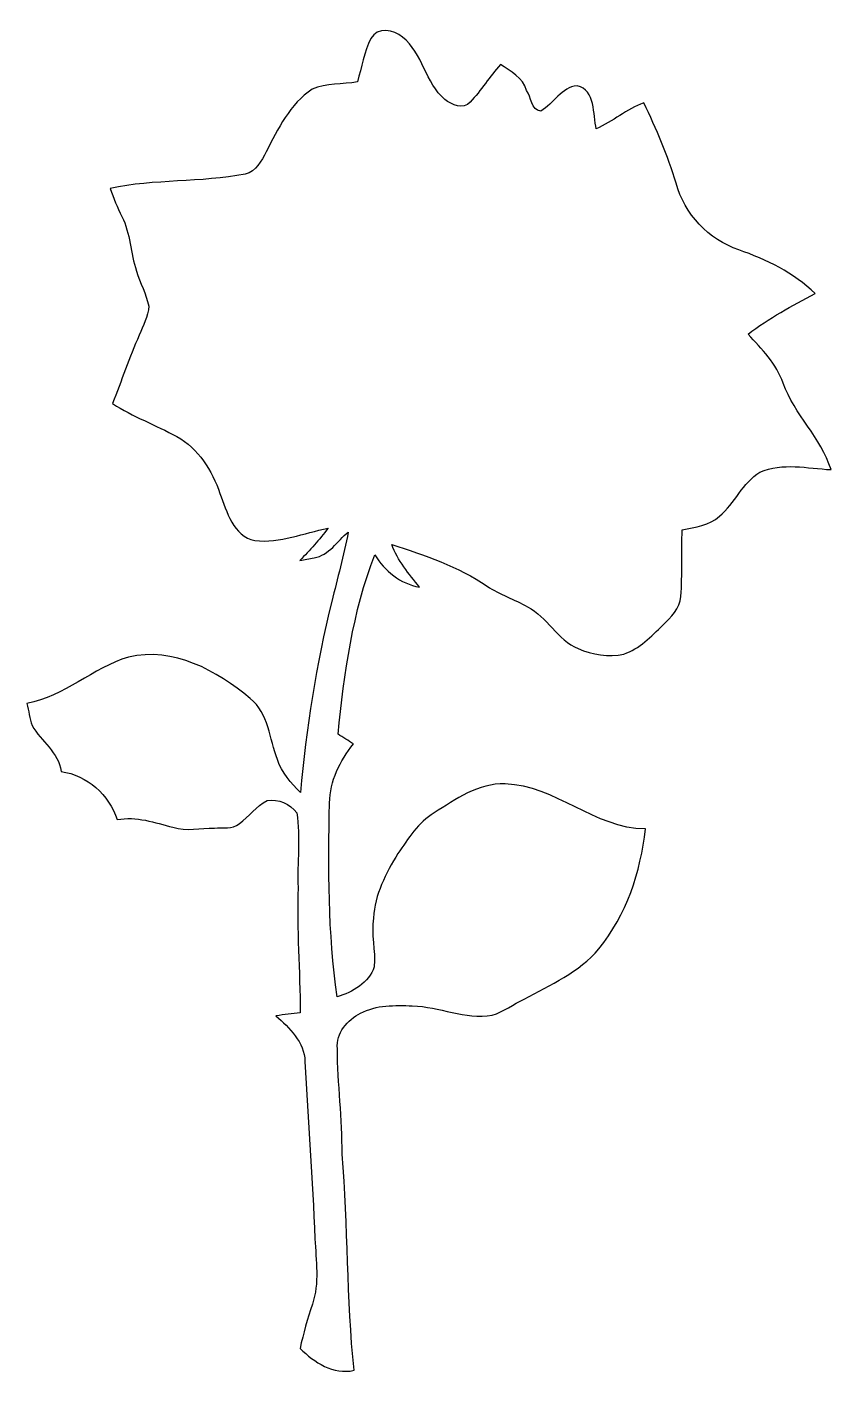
# Model space of a CAD drawing. Header units: centimetres. Extents: x -3.5 to 3.5, y -5.9 to 5.9.
import ezdxf

# ---------------------------------------------------------------- set-up
doc = ezdxf.new("R2010")
doc.units = ezdxf.units.CM
doc.header["$MEASUREMENT"] = 0
doc.layers.add('Camada 1', color=7, linetype='Continuous')

msp = doc.modelspace()

# ---------------------------------------------------------------- linework, layer by layer
at = {"layer": 'Camada 1', "color": 153}
msp.add_open_spline([(-0.50375, 5.79437), (-0.44379, 5.89421), (-0.30302, 5.87199), (-0.22542, 5.80602), (-0.22542, 5.80602), (-0.04797, 5.66384), (-0.02786, 5.40666), (0.14427, 5.25992), (0.14427, 5.25992), (0.20355, 5.2137), (0.30514, 5.1689), (0.36512, 5.23804), (0.36512, 5.23804), (0.46389, 5.33858), (0.53481, 5.4624), (0.62934, 5.56682), (0.62934, 5.56682), (0.71931, 5.50757), (0.8262, 5.45182), (0.85831, 5.34034), (0.85831, 5.34034), (0.89817, 5.2825), (0.89817, 5.16536), (0.98319, 5.15972), (0.98319, 5.15972), (1.09536, 5.22145), (1.16451, 5.36963), (1.29928, 5.38127), (1.29928, 5.38127), (1.46473, 5.3407), (1.43615, 5.13186), (1.46719, 5.00308), (1.46719, 5.00308), (1.61042, 5.07012), (1.73355, 5.17455), (1.8817, 5.23168), (1.8817, 5.23168), (1.99214, 5.0045), (2.09267, 4.77166), (2.16464, 4.52895), (2.16464, 4.52895), (2.23801, 4.26225), (2.44897, 4.03542), (2.71215, 3.94757), (2.71215, 3.94757), (2.95592, 3.86221), (3.19334, 3.74614), (3.38101, 3.56551), (3.38101, 3.56551), (3.17853, 3.45863), (2.97497, 3.35104), (2.79364, 3.20957), (2.79364, 3.20957), (2.91465, 3.08222), (3.04095, 2.95168), (3.1002, 2.782), (3.1002, 2.782), (3.19899, 2.50754), (3.43181, 2.30786), (3.51861, 2.02742), (3.51861, 2.02742), (3.31257, 2.03729), (3.09457, 2.09232), (2.89736, 2.00518), (2.89736, 2.00518), (2.7446, 1.9124), (2.67794, 1.73319), (2.54387, 1.61995), (2.54387, 1.61995), (2.45638, 1.53704), (2.33009, 1.52717), (2.21862, 1.50035), (2.21862, 1.50035), (2.20768, 1.30703), (2.22144, 1.113), (2.20627, 0.91968), (2.20627, 0.91968), (2.20203, 0.81314), (2.11596, 0.73942), (2.04786, 0.66781), (2.04786, 0.66781), (1.94697, 0.57009), (1.84572, 0.46036), (1.7078, 0.41663), (1.7078, 0.41663), (1.5748, 0.38381), (1.43333, 0.41205), (1.3088, 0.46355), (1.3088, 0.46355), (1.12606, 0.53974), (1.03998, 0.73907), (0.86747, 0.83007), (0.86747, 0.83007), (0.75106, 0.89288), (0.62512, 0.93768), (0.51328, 1.00929), (0.51328, 1.00929), (0.2607, 1.18109), (-0.0321, 1.27916), (-0.31962, 1.37371), (-0.31962, 1.37371), (-0.27057, 1.23048), (-0.16791, 1.11831), (-0.07725, 1.00047), (-0.07725, 1.00047), (-0.24659, 1.03082), (-0.37923, 1.14087), (-0.46884, 1.28376), (-0.46884, 1.28376), (-0.6618, 0.78317), (-0.73554, 0.24694), (-0.78916, -0.28363), (-0.78916, -0.28363), (-0.74436, -0.31221), (-0.69919, -0.34079), (-0.65405, -0.369), (-0.65405, -0.369), (-0.77257, -0.51611), (-0.86147, -0.6932), (-0.86289, -0.88547), (-0.86289, -0.88547), (-0.8777, -1.45026), (-0.87595, -2.01824), (-0.79728, -2.57844), (-0.79728, -2.57844), (-0.66145, -2.53965), (-0.52, -2.45497), (-0.47237, -2.31527), (-0.47237, -2.31527), (-0.46036, -2.17346), (-0.502, -2.03164), (-0.47907, -1.88982), (-0.47907, -1.88982), (-0.46918, -1.68451), (-0.37076, -1.49825), (-0.26599, -1.32608), (-0.26599, -1.32608), (-0.17604, -1.19556), (-0.0889, -1.0548), (0.04974, -0.97048), (0.04974, -0.97048), (0.24024, -0.85443), (0.43497, -0.70801), (0.67027, -0.71861), (0.67027, -0.71861), (1.11337, -0.7313), (1.44921, -1.10842), (1.89652, -1.11195), (1.89652, -1.11195), (1.85454, -1.48695), (1.73177, -1.86443), (1.48907, -2.15935), (1.48907, -2.15935), (1.31867, -2.36466), (1.06574, -2.47049), (0.83819, -2.59785), (0.83819, -2.59785), (0.74365, -2.64266), (0.65792, -2.70791), (0.55738, -2.73861), (0.55738, -2.73861), (0.31996, -2.77671), (0.09525, -2.66242), (-0.14005, -2.65711), (-0.14005, -2.65711), (-0.29245, -2.65148), (-0.45437, -2.64688), (-0.59265, -2.72133), (-0.59265, -2.72133), (-0.70767, -2.77847), (-0.80785, -2.89524), (-0.7948, -3.03106), (-0.7948, -3.03106), (-0.79304, -3.33833), (-0.75177, -3.64418), (-0.75388, -3.95216), (-0.75388, -3.95216), (-0.6999, -4.58045), (-0.71542, -5.21299), (-0.6491, -5.84059), (-0.6491, -5.84059), (-0.83467, -5.88186), (-0.99447, -5.77144), (-1.12077, -5.64938), (-1.12077, -5.64938), (-1.0929, -5.5185), (-1.0555, -5.39009), (-1.01318, -5.26345), (-1.01318, -5.26345), (-0.95003, -5.07894), (-0.98283, -4.88173), (-0.9906, -4.69159), (-0.9906, -4.69159), (-1.01211, -4.17476), (-1.05021, -3.65936), (-1.07843, -3.14289), (-1.07843, -3.14289), (-1.08267, -2.97249), (-1.21391, -2.84973), (-1.33139, -2.74284), (-1.33139, -2.74284), (-1.26047, -2.73473), (-1.18991, -2.72555), (-1.11901, -2.71638), (-1.11901, -2.71638), (-1.12182, -2.35196), (-1.1504, -1.9879), (-1.13875, -1.62312), (-1.13875, -1.62312), (-1.14652, -1.40582), (-1.11794, -1.18604), (-1.14793, -0.97048), (-1.14793, -0.97048), (-1.20896, -0.89464), (-1.31056, -0.84596), (-1.40864, -0.86218), (-1.40864, -0.86218), (-1.50247, -0.91369), (-1.56598, -1.00329), (-1.65206, -1.06539), (-1.65206, -1.06539), (-1.71202, -1.11831), (-1.79704, -1.09784), (-1.86972, -1.10418), (-1.86972, -1.10418), (-1.99036, -1.09996), (-2.11349, -1.13629), (-2.23131, -1.09714), (-2.23131, -1.09714), (-2.39077, -1.05516), (-2.55235, -0.99871), (-2.71955, -1.03011), (-2.71955, -1.03011), (-2.7894, -0.81209), (-2.98167, -0.64381), (-3.20852, -0.60924), (-3.20852, -0.60924), (-3.22896, -0.44238), (-3.38349, -0.34607), (-3.46145, -0.20849), (-3.46145, -0.20849), (-3.48368, -0.14639), (-3.49108, -0.08008), (-3.50731, -0.01622), (-3.50731, -0.01622), (-3.18099, 0.04903), (-2.93263, 0.29245), (-2.62042, 0.39051), (-2.62042, 0.39051), (-2.22956, 0.48012), (-1.84679, 0.27305), (-1.55645, 0.02786), (-1.55645, 0.02786), (-1.39276, -0.10195), (-1.38923, -0.32561), (-1.31867, -0.50623), (-1.31867, -0.50623), (-1.27987, -0.61911), (-1.20156, -0.7112), (-1.11724, -0.7934), (-1.11724, -0.7934), (-1.06715, -0.23142), (-0.98178, 0.32773), (-0.84313, 0.87488), (-0.84313, 0.87488), (-0.79445, 1.07702), (-0.73837, 1.27776), (-0.70061, 1.48237), (-0.70061, 1.48237), (-0.7948, 1.40229), (-0.86783, 1.27847), (-0.99871, 1.2573), (-0.99871, 1.2573), (-1.03998, 1.24882), (-1.08091, 1.24071), (-1.12218, 1.23331), (-1.12218, 1.23331), (-1.03611, 1.32362), (-0.95144, 1.41569), (-0.87665, 1.51589), (-0.87665, 1.51589), (-1.08761, 1.47355), (-1.2968, 1.3843), (-1.51518, 1.40723), (-1.51518, 1.40723), (-1.70885, 1.44709), (-1.7586, 1.66193), (-1.82174, 1.81926), (-1.82174, 1.81926), (-1.88877, 2.01999), (-2.00978, 2.21051), (-2.19816, 2.31634), (-2.19816, 2.31634), (-2.38266, 2.41757), (-2.58197, 2.4892), (-2.75907, 2.60419), (-2.75907, 2.60419), (-2.6804, 2.80317), (-2.61408, 3.00708), (-2.52552, 3.20216), (-2.52552, 3.20216), (-2.49378, 3.28436), (-2.44581, 3.36549), (-2.44333, 3.45546), (-2.44333, 3.45546), (-2.46486, 3.562), (-2.51919, 3.65865), (-2.54987, 3.76237), (-2.54987, 3.76237), (-2.60349, 3.91829), (-2.60278, 4.08975), (-2.67794, 4.23862), (-2.67794, 4.23862), (-2.71604, 4.31835), (-2.75271, 4.39914), (-2.78024, 4.48344), (-2.78024, 4.48344), (-2.39218, 4.56706), (-1.98895, 4.53284), (-1.59985, 4.6094), (-1.59985, 4.6094), (-1.50459, 4.6302), (-1.45944, 4.72617), (-1.41639, 4.80342), (-1.41639, 4.80342), (-1.3148, 5.00486), (-1.20896, 5.22216), (-1.01494, 5.35023), (-1.01494, 5.35023), (-0.89146, 5.40315), (-0.7507, 5.39009), (-0.62018, 5.41548), (-0.62018, 5.41548), (-0.58067, 5.54143), (-0.56127, 5.67477), (-0.50375, 5.79437)], degree=3, knots=[0, 0, 0, 0, 0.01176471, 0.01176471, 0.01176471, 0.01176471, 0.02352941, 0.02352941, 0.02352941, 0.02352941, 0.03529412, 0.03529412, 0.03529412, 0.03529412, 0.04705882, 0.04705882, 0.04705882, 0.04705882, 0.05882353, 0.05882353, 0.05882353, 0.05882353, 0.07058824, 0.07058824, 0.07058824, 0.07058824, 0.08235294, 0.08235294, 0.08235294, 0.08235294, 0.09411765, 0.09411765, 0.09411765, 0.09411765, 0.10588235, 0.10588235, 0.10588235, 0.10588235, 0.11764706, 0.11764706, 0.11764706, 0.11764706, 0.12941176, 0.12941176, 0.12941176, 0.12941176, 0.14117647, 0.14117647, 0.14117647, 0.14117647, 0.15294118, 0.15294118, 0.15294118, 0.15294118, 0.16470588, 0.16470588, 0.16470588, 0.16470588, 0.17647059, 0.17647059, 0.17647059, 0.17647059, 0.18823529, 0.18823529, 0.18823529, 0.18823529, 0.2, 0.2, 0.2, 0.2, 0.21176471, 0.21176471, 0.21176471, 0.21176471, 0.22352941, 0.22352941, 0.22352941, 0.22352941, 0.23529412, 0.23529412, 0.23529412, 0.23529412, 0.24705882, 0.24705882, 0.24705882, 0.24705882, 0.25882353, 0.25882353, 0.25882353, 0.25882353, 0.27058824, 0.27058824, 0.27058824, 0.27058824, 0.28235294, 0.28235294, 0.28235294, 0.28235294, 0.29411765, 0.29411765, 0.29411765, 0.29411765, 0.30588235, 0.30588235, 0.30588235, 0.30588235, 0.31764706, 0.31764706, 0.31764706, 0.31764706, 0.32941176, 0.32941176, 0.32941176, 0.32941176, 0.34117647, 0.34117647, 0.34117647, 0.34117647, 0.35294118, 0.35294118, 0.35294118, 0.35294118, 0.36470588, 0.36470588, 0.36470588, 0.36470588, 0.37647059, 0.37647059, 0.37647059, 0.37647059, 0.38823529, 0.38823529, 0.38823529, 0.38823529, 0.4, 0.4, 0.4, 0.4, 0.41176471, 0.41176471, 0.41176471, 0.41176471, 0.42352941, 0.42352941, 0.42352941, 0.42352941, 0.43529412, 0.43529412, 0.43529412, 0.43529412, 0.44705882, 0.44705882, 0.44705882, 0.44705882, 0.45882353, 0.45882353, 0.45882353, 0.45882353, 0.47058824, 0.47058824, 0.47058824, 0.47058824, 0.48235294, 0.48235294, 0.48235294, 0.48235294, 0.49411765, 0.49411765, 0.49411765, 0.49411765, 0.50588235, 0.50588235, 0.50588235, 0.50588235, 0.51764706, 0.51764706, 0.51764706, 0.51764706, 0.52941176, 0.52941176, 0.52941176, 0.52941176, 0.54117647, 0.54117647, 0.54117647, 0.54117647, 0.55294118, 0.55294118, 0.55294118, 0.55294118, 0.56470588, 0.56470588, 0.56470588, 0.56470588, 0.57647059, 0.57647059, 0.57647059, 0.57647059, 0.58823529, 0.58823529, 0.58823529, 0.58823529, 0.6, 0.6, 0.6, 0.6, 0.61176471, 0.61176471, 0.61176471, 0.61176471, 0.62352941, 0.62352941, 0.62352941, 0.62352941, 0.63529412, 0.63529412, 0.63529412, 0.63529412, 0.64705882, 0.64705882, 0.64705882, 0.64705882, 0.65882353, 0.65882353, 0.65882353, 0.65882353, 0.67058824, 0.67058824, 0.67058824, 0.67058824, 0.68235294, 0.68235294, 0.68235294, 0.68235294, 0.69411765, 0.69411765, 0.69411765, 0.69411765, 0.70588235, 0.70588235, 0.70588235, 0.70588235, 0.71764706, 0.71764706, 0.71764706, 0.71764706, 0.72941176, 0.72941176, 0.72941176, 0.72941176, 0.74117647, 0.74117647, 0.74117647, 0.74117647, 0.75294118, 0.75294118, 0.75294118, 0.75294118, 0.76470588, 0.76470588, 0.76470588, 0.76470588, 0.77647059, 0.77647059, 0.77647059, 0.77647059, 0.78823529, 0.78823529, 0.78823529, 0.78823529, 0.8, 0.8, 0.8, 0.8, 0.81176471, 0.81176471, 0.81176471, 0.81176471, 0.82352941, 0.82352941, 0.82352941, 0.82352941, 0.83529412, 0.83529412, 0.83529412, 0.83529412, 0.84705882, 0.84705882, 0.84705882, 0.84705882, 0.85882353, 0.85882353, 0.85882353, 0.85882353, 0.87058824, 0.87058824, 0.87058824, 0.87058824, 0.88235294, 0.88235294, 0.88235294, 0.88235294, 0.89411765, 0.89411765, 0.89411765, 0.89411765, 0.90588235, 0.90588235, 0.90588235, 0.90588235, 0.91764706, 0.91764706, 0.91764706, 0.91764706, 0.92941176, 0.92941176, 0.92941176, 0.92941176, 0.94117647, 0.94117647, 0.94117647, 0.94117647, 0.95294118, 0.95294118, 0.95294118, 0.95294118, 0.96470588, 0.96470588, 0.96470588, 0.96470588, 0.97647059, 0.97647059, 0.97647059, 0.97647059, 1, 1, 1, 1], dxfattribs=at)

doc.saveas('drawing.dxf')
